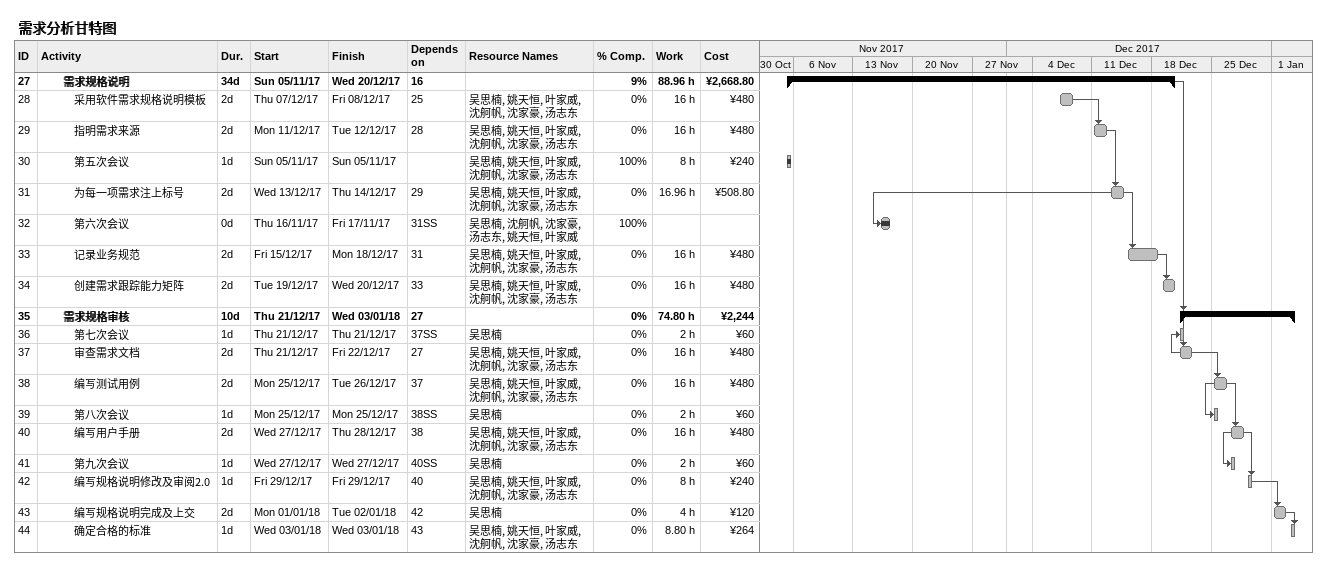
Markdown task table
需求分析甘特图

| ID | Level | Task | Duration | Start | Finish | Predecessors | Resources | % complete | Work (h) | Cost (¥) |
|---|---|---|---|---|---|---|---|---|---|---|
| 27 | 3 | **需求规格说明** | 34d | 2017-11-05 | 2017-12-20 | 16 |  | 9 | 88.96 | 2668.80 |
| 28 | 4 | 采用软件需求规格说明模板 | 2d | 2017-12-07 | 2017-12-08 | 25 | 吴思楠, 姚天恒, 叶家威, 沈舸帆, 沈家豪, 汤志东 | 0 | 16 | 480 |
| 29 | 4 | 指明需求来源 | 2d | 2017-12-11 | 2017-12-12 | 28 | 吴思楠, 姚天恒, 叶家威, 沈舸帆, 沈家豪, 汤志东 | 0 | 16 | 480 |
| 30 | 4 | 第五次会议 | 1d | 2017-11-05 | 2017-11-05 |  | 吴思楠, 姚天恒, 叶家威, 沈舸帆, 沈家豪, 汤志东 | 100 | 8 | 240 |
| 31 | 4 | 为每一项需求注上标号 | 2d | 2017-12-13 | 2017-12-14 | 29 | 吴思楠, 姚天恒, 叶家威, 沈舸帆, 沈家豪, 汤志东 | 0 | 16.96 | 508.80 |
| 32 | 4 | 第六次会议 | 0d | 2017-11-16 | 2017-11-17 | 31SS | 吴思楠, 沈舸帆, 沈家豪, 汤志东, 姚天恒, 叶家威 | 100 |  |  |
| 33 | 4 | 记录业务规范 | 2d | 2017-12-15 | 2017-12-18 | 31 | 吴思楠, 姚天恒, 叶家威, 沈舸帆, 沈家豪, 汤志东 | 0 | 16 | 480 |
| 34 | 4 | 创建需求跟踪能力矩阵 | 2d | 2017-12-19 | 2017-12-20 | 33 | 吴思楠, 姚天恒, 叶家威, 沈舸帆, 沈家豪, 汤志东 | 0 | 16 | 480 |
| 35 | 3 | **需求规格审核** | 10d | 2017-12-21 | 2018-01-03 | 27 |  | 0 | 74.80 | 2244 |
| 36 | 4 | 第七次会议 | 1d | 2017-12-21 | 2017-12-21 | 37SS | 吴思楠 | 0 | 2 | 60 |
| 37 | 4 | 审查需求文档 | 2d | 2017-12-21 | 2017-12-22 | 27 | 吴思楠, 姚天恒, 叶家威, 沈舸帆, 沈家豪, 汤志东 | 0 | 16 | 480 |
| 38 | 4 | 编写测试用例 | 2d | 2017-12-25 | 2017-12-26 | 37 | 吴思楠, 姚天恒, 叶家威, 沈舸帆, 沈家豪, 汤志东 | 0 | 16 | 480 |
| 39 | 4 | 第八次会议 | 1d | 2017-12-25 | 2017-12-25 | 38SS | 吴思楠 | 0 | 2 | 60 |
| 40 | 4 | 编写用户手册 | 2d | 2017-12-27 | 2017-12-28 | 38 | 吴思楠, 姚天恒, 叶家威, 沈舸帆, 沈家豪, 汤志东 | 0 | 16 | 480 |
| 41 | 4 | 第九次会议 | 1d | 2017-12-27 | 2017-12-27 | 40SS | 吴思楠 | 0 | 2 | 60 |
| 42 | 4 | 编写规格说明修改及审阅2.0 | 1d | 2017-12-29 | 2017-12-29 | 40 | 吴思楠, 姚天恒, 叶家威, 沈舸帆, 沈家豪, 汤志东 | 0 | 8 | 240 |
| 43 | 4 | 编写规格说明完成及上交 | 2d | 2018-01-01 | 2018-01-02 | 42 | 吴思楠 | 0 | 4 | 120 |
| 44 | 4 | 确定合格的标准 | 1d | 2018-01-03 | 2018-01-03 | 43 | 吴思楠, 姚天恒, 叶家威, 沈舸帆, 沈家豪, 汤志东 | 0 | 8.80 | 264 |
